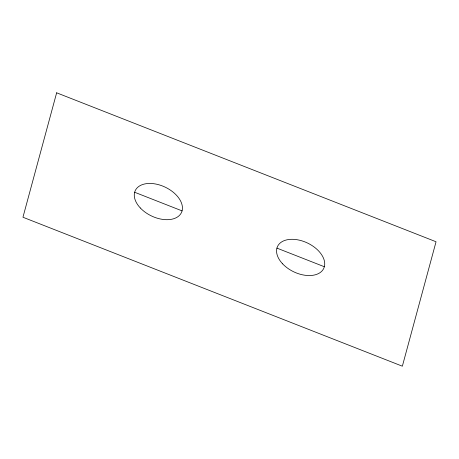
<?xml version="1.0" encoding="UTF-8"?>
<svg xmlns="http://www.w3.org/2000/svg" width="459" height="459" viewBox="0 0 459 459"><rect width="100%" height="100%" fill="white"/><g stroke="black" fill="none" stroke-linecap="round" stroke-linejoin="round"><path stroke-width="0.69" d="M134.648 192.264L182.074 210.882M276.926 248.118L324.352 266.736M56.646 92.804L22.95 217.245L402.354 366.196L436.05 241.755L56.646 92.804M140.339 207.99A25.578 15.956 25.5 0 0 181.207 213.045A25.578 15.956 25.5 0 0 153.536 183.68A25.578 15.956 25.5 0 0 140.339 207.99M282.618 263.845A25.578 15.956 25.5 0 0 323.486 268.905A25.578 15.956 25.5 0 0 295.814 239.535A25.578 15.956 25.5 0 0 282.618 263.845"/></g></svg>
